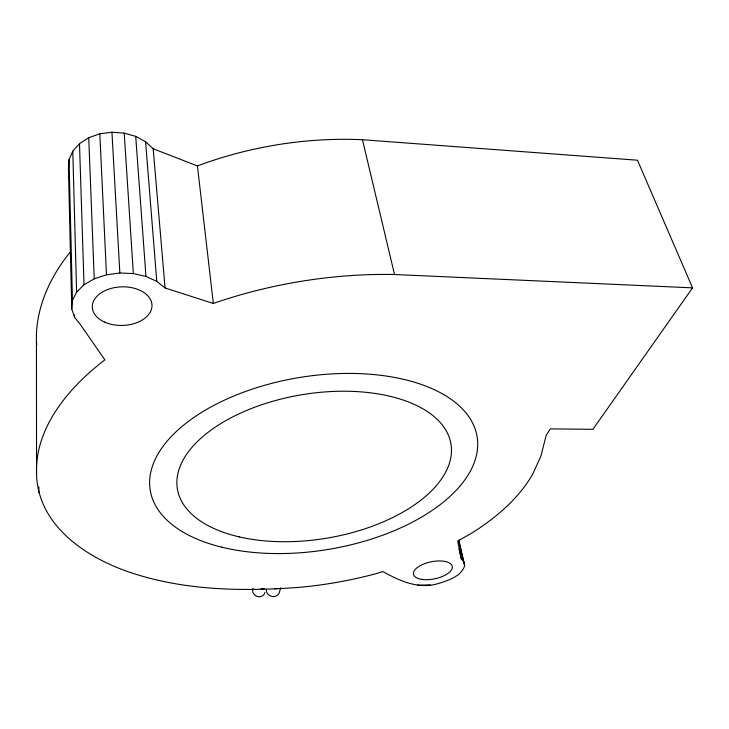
<?xml version="1.0" encoding="UTF-8"?>
<svg xmlns="http://www.w3.org/2000/svg" width="729" height="729" viewBox="0 0 729 729"><rect width="100%" height="100%" fill="white"/><g stroke="black" fill="none" stroke-linecap="round" stroke-linejoin="round"><path stroke-width="1.09" d="M464.091 562.15L461.375 558.997L457.694 541.064L471.809 533.054A234.146 122.645 -9.3 0 0 533.027 473.476L540.918 456.008L546.258 435.122L550.34 428.871L592.923 429.317L692.55 287.855L637.474 160.207L362.459 139.722A267.579 167.606 -9.8 0 0 197.431 165.948L153.19 148.762L145.59 141.727L135.703 136.378L124.212 133.115L111.947 132.231L99.818 133.799L88.728 137.708L79.497 143.659L72.791 151.176L69.036 159.706L68.444 168.618L71.77 309.014L74.531 317.261L80.463 324.642L104.876 359.88A289.595 155.55 -9.7 0 0 36.55 473.403C37.334 526.192 88.063 559.052 133.334 573.459C185.886 590.435 241.809 591.447 296.421 587.565A234.146 122.645 -9.3 0 0 376.929 573.395L382.862 571.563C400.531 581.359 419.467 589.898 439.687 583.118C449.164 580.047 461.175 576.265 464.655 565.832L458.833 540.098M71.77 309.014L72.444 300.448L69.036 159.706M280.729 587.82L279.544 591.766A6.707 5.987 17 0 1 272.008 596.468A6.707 5.987 17 0 1 266.386 589.278M72.444 300.448L76.609 292.165L84.026 284.766L94.223 278.824L106.47 274.797L119.838 273.001L133.343 273.575L145.964 276.455L156.781 281.385L165.055 287.982L213.342 303.464A289.595 155.55 -9.7 0 1 394.526 274.514L692.55 287.855M417.517 585.214L430.11 584.895M458.896 541.656L464.655 565.832M362.459 139.722L394.526 274.514M459.006 549.037L461.375 558.997M197.431 165.948L213.342 303.464M70.33 251.906A267.579 167.606 -9.8 0 0 36.45 341.837L36.787 345.099M153.19 148.762L165.055 287.982M145.59 141.727L156.781 281.385M135.703 136.378L145.964 276.455M124.212 133.115L133.343 273.575M111.947 132.231L119.838 273.001M99.818 133.799L106.47 274.797M88.728 137.708L94.223 278.824M79.497 143.659L84.026 284.766M72.791 151.176L76.609 292.165M74.476 314.983L74.531 317.261M38.837 486.872L38.847 492.531M36.45 341.837L36.55 473.403M277.767 588.431A6.789 6.032 16.9 0 1 274.304 588.604M264.217 588.622A6.351 5.586 22.3 0 1 261 588.695M264.9 592.413A6.279 5.55 22.4 0 1 257.073 596.395A6.279 5.55 22.4 0 1 253.127 588.385M104.575 322.1A29.88 19.3 -1.9 0 0 151.832 307.574A29.88 19.3 -1.9 0 0 109.951 288.748A29.88 19.3 -1.9 0 0 104.575 322.1M422.219 579.455A19.792 8.693 -11.5 0 0 452.299 567.618A19.792 8.693 -11.5 0 0 424.059 563.872A19.792 8.693 -11.5 0 0 422.219 579.455M239.24 536.89A138.628 72.8 -9.3 0 0 451.287 454.24A138.628 72.8 -9.3 0 0 252.024 408.258A138.628 72.8 -9.3 0 0 239.24 536.89M221.607 547.151A165.62 87.152 -9.3 0 0 477.295 450.568A165.62 87.152 -9.3 0 0 242.137 392.721A165.62 87.152 -9.3 0 0 221.607 547.151"/></g></svg>
